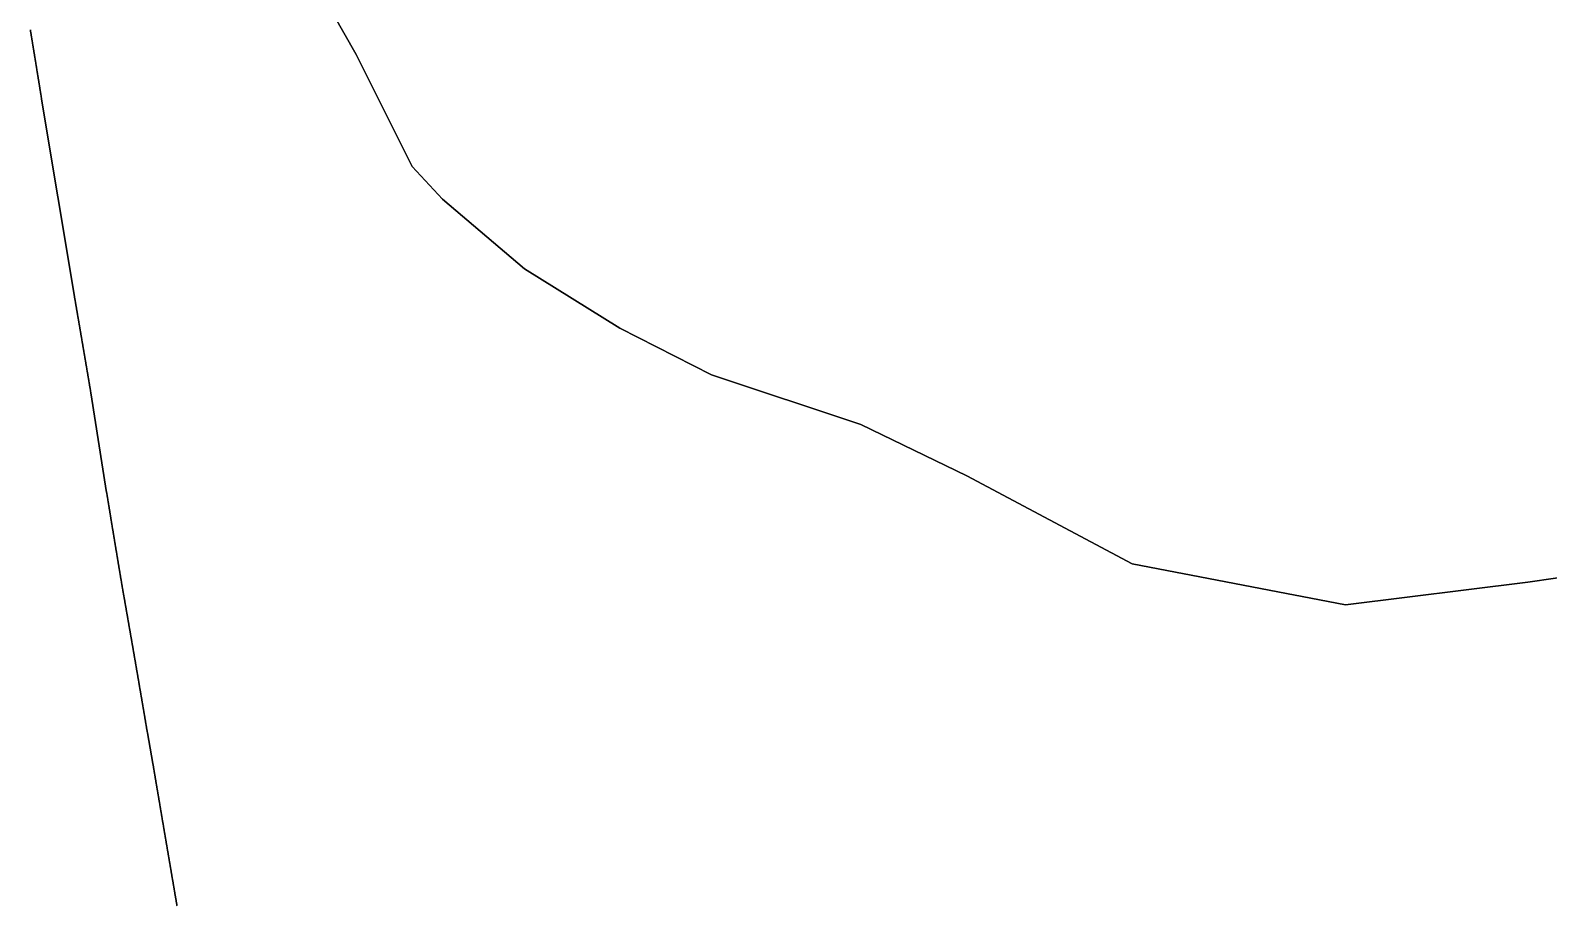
# Model space of a CAD drawing. Header units: inches. Extents: x 130170 to 284068, y 377793 to 804530.
# Drawn here: x 193510 to 194173, y 485724 to 486106 of the extents above; entities that cross this region are included whole.
import ezdxf

# ---------------------------------------------------------------- set-up
doc = ezdxf.new("R2010")
doc.units = ezdxf.units.IN
doc.header["$MEASUREMENT"] = 0
doc.layers.add('muni_il', color=7, linetype='Continuous')

msp = doc.modelspace()

# ---------------------------------------------------------------- linework, layer by layer
at = {"layer": 'muni_il'}
for points in [[(194188.18, 485868.37), (194164.05, 485864.97), (194084.32, 485854.95), (193991.21, 485872.88), (193918.94, 485911.37), (193872.63, 485933.76), (193807.44, 485955.54), (193767.39, 485975.88), (193725.77, 486001.73), (193689.92, 486032.27), (193676.79, 486046.48), (193652.29, 486095.44), (193631.88, 486131.37)], [(193631.88, 486131.37), (193652.29, 486095.44), (193676.79, 486046.48), (193689.92, 486032.27), (193725.77, 486001.73), (193767.39, 485975.88), (193807.44, 485955.54), (193872.63, 485933.76), (193918.94, 485911.37), (193991.21, 485872.88), (194084.32, 485854.95), (194164.05, 485864.97), (194188.18, 485868.37)], [(193509.97, 486106.15), (193510, 486105.96), (193510.04, 486105.76), (193510.07, 486105.56), (193510.1, 486105.36), (193510.13, 486105.17), (193510.17, 486104.97), (193510.2, 486104.77), (193510.23, 486104.57), (193510.26, 486104.38), (193510.29, 486104.18), (193510.33, 486103.98), (193510.36, 486103.78), (193510.39, 486103.59), (193510.42, 486103.39), (193510.46, 486103.19), (193510.49, 486102.99), (193510.52, 486102.8), (193510.55, 486102.6), (193510.58, 486102.4), (193510.62, 486102.21), (193510.65, 486102.01), (193510.68, 486101.81), (193510.71, 486101.61), (193510.75, 486101.42), (193510.78, 486101.22), (193510.81, 486101.02), (193510.84, 486100.82), (193510.87, 486100.63), (193510.91, 486100.43), (193510.94, 486100.23), (193510.97, 486100.03), (193511, 486099.84), (193511.04, 486099.64), (193511.07, 486099.44), (193511.1, 486099.24), (193511.13, 486099.05), (193511.16, 486098.85), (193511.2, 486098.65), (193511.23, 486098.45), (193511.26, 486098.26), (193511.29, 486098.06), (193511.33, 486097.86), (193511.36, 486097.67), (193511.39, 486097.47), (193511.42, 486097.27), (193511.45, 486097.07), (193511.49, 486096.88), (193511.52, 486096.68), (193511.55, 486096.48), (193511.58, 486096.28), (193511.61, 486096.09), (193511.65, 486095.89), (193511.68, 486095.69), (193511.71, 486095.49), (193511.74, 486095.3), (193511.77, 486095.1), (193511.81, 486094.9), (193511.84, 486094.7), (193511.87, 486094.51), (193511.9, 486094.31), (193511.94, 486094.11), (193511.97, 486093.91), (193512, 486093.72), (193512.03, 486093.52), (193512.06, 486093.32), (193512.1, 486093.12), (193512.13, 486092.93), (193512.16, 486092.73), (193512.19, 486092.53), (193512.22, 486092.34), (193512.26, 486092.14), (193512.29, 486091.94), (193512.32, 486091.74), (193512.35, 486091.55), (193512.38, 486091.35), (193512.42, 486091.15), (193512.45, 486090.95), (193512.48, 486090.76), (193512.51, 486090.56), (193512.54, 486090.36), (193512.58, 486090.16), (193512.61, 486089.97), (193512.64, 486089.77), (193512.67, 486089.57), (193512.7, 486089.37), (193512.74, 486089.18), (193512.77, 486088.98), (193512.8, 486088.78), (193512.83, 486088.58), (193512.86, 486088.39), (193512.9, 486088.19), (193512.93, 486087.99), (193512.96, 486087.79), (193512.99, 486087.6), (193513.02, 486087.4), (193513.06, 486087.2), (193513.09, 486087), (193513.12, 486086.81), (193513.15, 486086.61), (193513.18, 486086.41), (193513.22, 486086.21), (193513.25, 486086.02), (193513.28, 486085.82), (193513.31, 486085.62), (193513.34, 486085.43), (193513.38, 486085.23), (193513.41, 486085.03), (193513.44, 486084.83), (193513.47, 486084.64), (193513.5, 486084.44), (193513.54, 486084.24), (193513.57, 486084.04), (193513.6, 486083.85), (193513.63, 486083.65), (193513.66, 486083.45), (193513.7, 486083.25), (193513.73, 486083.06), (193513.76, 486082.86), (193513.79, 486082.66), (193513.82, 486082.46), (193513.85, 486082.27), (193513.89, 486082.07), (193513.92, 486081.87), (193513.95, 486081.67), (193513.98, 486081.48), (193514.01, 486081.28), (193514.05, 486081.08), (193514.08, 486080.88), (193514.11, 486080.69), (193514.14, 486080.49), (193514.17, 486080.29), (193514.21, 486080.09), (193514.24, 486079.9), (193514.27, 486079.7), (193514.3, 486079.5), (193514.33, 486079.3), (193514.36, 486079.11), (193514.4, 486078.91), (193514.43, 486078.71), (193514.46, 486078.51), (193514.49, 486078.32), (193514.52, 486078.12), (193514.56, 486077.92), (193514.59, 486077.73), (193514.62, 486077.53), (193514.65, 486077.33), (193514.68, 486077.13), (193514.71, 486076.94), (193514.75, 486076.74), (193514.78, 486076.54), (193514.81, 486076.34), (193514.84, 486076.15), (193514.87, 486075.95), (193529.08, 485990.5), (193529.14, 485990.16), (193529.18, 485989.96), (193529.21, 485989.77), (193529.24, 485989.57), (193529.28, 485989.37), (193529.31, 485989.18), (193529.35, 485988.98), (193529.38, 485988.78), (193529.41, 485988.58), (193529.45, 485988.39), (193529.48, 485988.19), (193529.52, 485987.99), (193529.55, 485987.8), (193529.58, 485987.6), (193529.62, 485987.4), (193529.65, 485987.21), (193529.68, 485987.01), (193529.72, 485986.81), (193529.75, 485986.61), (193529.79, 485986.42), (193529.82, 485986.22), (193529.85, 485986.02), (193529.89, 485985.83), (193529.92, 485985.63), (193529.96, 485985.43), (193529.99, 485985.23), (193530.02, 485985.04), (193530.06, 485984.84), (193530.09, 485984.64), (193530.12, 485984.45), (193530.16, 485984.25), (193530.19, 485984.05), (193530.23, 485983.85), (193530.26, 485983.66), (193530.29, 485983.46), (193530.33, 485983.26), (193530.36, 485983.07), (193530.4, 485982.87), (193530.43, 485982.67), (193530.46, 485982.47), (193530.5, 485982.28), (193530.53, 485982.08), (193530.56, 485981.88), (193530.6, 485981.69), (193530.63, 485981.49), (193530.67, 485981.29), (193530.7, 485981.09), (193530.73, 485980.9), (193530.77, 485980.7), (193530.8, 485980.5), (193530.83, 485980.31), (193530.87, 485980.11), (193530.9, 485979.91), (193530.94, 485979.71), (193530.97, 485979.52), (193531, 485979.32), (193531.04, 485979.12), (193531.07, 485978.93), (193531.11, 485978.73), (193531.14, 485978.53), (193531.17, 485978.33), (193531.21, 485978.14), (193531.24, 485977.94), (193531.27, 485977.74), (193531.31, 485977.55), (193531.34, 485977.35), (193531.37, 485977.15), (193531.41, 485976.95), (193531.44, 485976.76), (193531.48, 485976.56), (193531.51, 485976.36), (193531.54, 485976.17), (193531.58, 485975.97), (193531.61, 485975.77), (193531.64, 485975.57), (193531.68, 485975.38), (193531.71, 485975.18), (193531.75, 485974.98), (193531.78, 485974.79), (193531.81, 485974.59), (193531.85, 485974.39), (193531.88, 485974.19), (193531.91, 485974), (193531.95, 485973.8), (193531.98, 485973.6), (193532.02, 485973.41), (193532.05, 485973.21), (193532.08, 485973.01), (193532.12, 485972.81), (193532.15, 485972.62), (193532.18, 485972.42), (193532.22, 485972.22), (193532.25, 485972.03), (193532.28, 485971.83), (193532.32, 485971.63), (193532.35, 485971.43), (193532.39, 485971.24), (193532.42, 485971.04), (193532.45, 485970.84), (193532.49, 485970.65), (193532.52, 485970.45), (193532.55, 485970.25), (193532.59, 485970.05), (193532.62, 485969.86), (193532.65, 485969.66), (193532.69, 485969.46), (193532.72, 485969.27), (193532.76, 485969.07), (193532.79, 485968.87), (193532.82, 485968.67), (193532.86, 485968.48), (193532.89, 485968.28), (193532.92, 485968.08), (193532.96, 485967.89), (193532.99, 485967.69), (193533.02, 485967.49), (193533.06, 485967.29), (193533.09, 485967.1), (193533.12, 485966.9), (193533.16, 485966.7), (193533.19, 485966.51), (193533.23, 485966.31), (193533.26, 485966.11), (193533.29, 485965.91), (193533.33, 485965.72), (193533.36, 485965.52), (193533.39, 485965.32), (193533.43, 485965.13), (193533.46, 485964.93), (193533.49, 485964.73), (193533.53, 485964.53), (193533.56, 485964.34), (193533.59, 485964.14), (193533.63, 485963.94), (193533.66, 485963.75), (193533.7, 485963.55), (193533.73, 485963.35), (193533.76, 485963.15), (193533.8, 485962.96), (193533.83, 485962.76), (193533.86, 485962.56), (193533.9, 485962.37), (193533.93, 485962.17), (193533.96, 485961.97), (193534, 485961.77), (193534.03, 485961.58), (193534.06, 485961.38), (193534.1, 485961.18), (193534.13, 485960.99), (193534.16, 485960.79), (193534.2, 485960.59), (193534.23, 485960.39), (193534.26, 485960.2), (193534.3, 485960), (193534.33, 485959.8), (193534.37, 485959.6), (193534.4, 485959.41), (193534.43, 485959.21), (193534.47, 485959.01), (193534.5, 485958.82), (193534.53, 485958.62), (193534.57, 485958.42), (193534.6, 485958.22), (193534.63, 485958.03), (193534.67, 485957.83), (193534.7, 485957.63), (193534.73, 485957.44), (193534.77, 485957.24), (193534.8, 485957.04), (193534.83, 485956.84), (193534.87, 485956.65), (193534.9, 485956.45), (193534.93, 485956.25), (193534.97, 485956.06), (193535, 485955.86), (193535.03, 485955.66), (193535.07, 485955.46), (193535.1, 485955.27), (193535.13, 485955.07), (193535.17, 485954.87), (193535.2, 485954.68), (193535.23, 485954.48), (193535.27, 485954.28), (193535.3, 485954.08), (193535.33, 485953.89), (193535.37, 485953.69), (193535.4, 485953.49), (193535.44, 485953.29), (193535.47, 485953.1), (193535.5, 485952.9), (193535.54, 485952.7), (193535.57, 485952.51), (193535.6, 485952.31), (193535.64, 485952.11), (193535.67, 485951.91), (193535.7, 485951.72), (193535.74, 485951.52), (193535.77, 485951.32), (193535.8, 485951.13), (193535.84, 485950.93), (193535.87, 485950.73), (193535.9, 485950.53), (193535.94, 485950.34), (193535.97, 485950.14), (193536, 485949.94), (193536.04, 485949.75), (193536.07, 485949.55), (193536.1, 485949.35), (193536.14, 485949.15), (193536.17, 485948.96), (193536.2, 485948.76), (193536.24, 485948.56), (193536.27, 485948.36), (193536.3, 485948.17), (193536.34, 485947.97), (193536.37, 485947.77), (193536.4, 485947.58), (193543.29, 485904.1), (193543.32, 485903.91), (193543.35, 485903.71), (193543.38, 485903.51), (193543.42, 485903.31), (193543.45, 485903.12), (193543.48, 485902.92), (193543.51, 485902.72), (193543.54, 485902.52), (193543.58, 485902.33), (193543.61, 485902.13), (193543.64, 485901.93), (193543.67, 485901.73), (193543.7, 485901.54), (193543.74, 485901.34), (193543.77, 485901.14), (193543.8, 485900.94), (193543.83, 485900.75), (193543.87, 485900.55), (193543.9, 485900.35), (193543.93, 485900.15), (193543.96, 485899.96), (193543.99, 485899.76), (193544.03, 485899.56), (193544.06, 485899.37), (193544.09, 485899.17), (193544.12, 485898.97), (193544.16, 485898.77), (193544.19, 485898.58), (193544.22, 485898.38), (193544.25, 485898.18), (193544.28, 485897.98), (193544.32, 485897.79), (193544.35, 485897.59), (193544.38, 485897.39), (193544.41, 485897.19), (193544.45, 485897), (193544.48, 485896.8), (193544.51, 485896.6), (193544.54, 485896.4), (193544.58, 485896.21), (193544.61, 485896.01), (193544.64, 485895.81), (193544.67, 485895.62), (193544.7, 485895.42), (193544.74, 485895.22), (193544.77, 485895.02), (193544.8, 485894.83), (193544.83, 485894.63), (193544.87, 485894.43), (193544.9, 485894.23), (193544.93, 485894.04), (193544.96, 485893.84), (193545, 485893.64), (193545.03, 485893.44), (193545.06, 485893.25), (193545.09, 485893.05), (193545.12, 485892.85), (193545.16, 485892.65), (193545.19, 485892.46), (193545.22, 485892.26), (193545.25, 485892.06), (193545.29, 485891.87), (193545.32, 485891.67), (193545.35, 485891.47), (193545.38, 485891.27), (193545.42, 485891.08), (193545.45, 485890.88), (193545.48, 485890.68), (193545.51, 485890.48), (193545.55, 485890.29), (193545.58, 485890.09), (193545.61, 485889.89), (193545.64, 485889.69), (193545.68, 485889.5), (193545.71, 485889.3), (193545.74, 485889.1), (193545.77, 485888.91), (193545.81, 485888.71), (193545.84, 485888.51), (193545.87, 485888.31), (193545.9, 485888.12), (193545.94, 485887.92), (193545.97, 485887.72), (193546, 485887.52), (193546.03, 485887.33), (193546.07, 485887.13), (193546.1, 485886.93), (193546.13, 485886.73), (193546.16, 485886.54), (193546.2, 485886.34), (193546.23, 485886.14), (193546.26, 485885.95), (193546.29, 485885.75), (193546.33, 485885.55), (193546.36, 485885.35), (193546.39, 485885.16), (193546.42, 485884.96), (193546.46, 485884.76), (193546.49, 485884.56), (193546.52, 485884.37), (193546.55, 485884.17), (193546.59, 485883.97), (193546.62, 485883.77), (193546.65, 485883.58), (193546.69, 485883.38), (193546.72, 485883.18), (193546.75, 485882.99), (193546.78, 485882.79), (193546.82, 485882.59), (193546.85, 485882.39), (193546.88, 485882.2), (193546.91, 485882), (193546.95, 485881.8), (193546.98, 485881.6), (193547.01, 485881.41), (193547.04, 485881.21), (193547.08, 485881.01), (193547.11, 485880.81), (193547.14, 485880.62), (193547.17, 485880.42), (193547.21, 485880.22), (193547.24, 485880.03), (193547.27, 485879.83), (193547.31, 485879.63), (193547.34, 485879.43), (193547.37, 485879.24), (193547.4, 485879.04), (193547.44, 485878.84), (193547.47, 485878.64), (193547.5, 485878.45), (193547.53, 485878.25), (193547.57, 485878.05), (193547.6, 485877.86), (193547.63, 485877.66), (193547.67, 485877.46), (193547.7, 485877.26), (193547.73, 485877.07), (193547.76, 485876.87), (193547.8, 485876.67), (193547.83, 485876.47), (193547.86, 485876.28), (193547.9, 485876.08), (193547.93, 485875.88), (193547.96, 485875.68), (193547.99, 485875.49), (193548.03, 485875.29), (193548.06, 485875.09), (193548.09, 485874.9), (193548.13, 485874.7), (193548.16, 485874.5), (193548.19, 485874.3), (193548.22, 485874.11), (193548.26, 485873.91), (193548.29, 485873.71), (193548.32, 485873.51), (193548.36, 485873.32), (193548.39, 485873.12), (193548.42, 485872.92), (193548.45, 485872.73), (193548.49, 485872.53), (193548.52, 485872.33), (193548.55, 485872.13), (193548.59, 485871.94), (193548.62, 485871.74), (193548.65, 485871.54), (193548.68, 485871.34), (193548.72, 485871.15), (193548.75, 485870.95), (193548.78, 485870.75), (193548.82, 485870.56), (193548.85, 485870.36), (193548.88, 485870.16), (193548.91, 485869.96), (193548.95, 485869.77), (193548.98, 485869.57), (193549.01, 485869.37), (193549.05, 485869.17), (193549.08, 485868.98), (193549.11, 485868.78), (193549.15, 485868.58), (193549.18, 485868.39), (193549.21, 485868.19), (193549.24, 485867.99), (193549.28, 485867.79), (193549.31, 485867.6), (193549.34, 485867.4), (193549.38, 485867.2), (193549.41, 485867), (193549.44, 485866.81), (193549.48, 485866.61), (193549.51, 485866.41), (193549.54, 485866.22), (193549.57, 485866.02), (193549.61, 485865.82), (193549.64, 485865.62), (193549.67, 485865.43), (193549.71, 485865.23), (193549.74, 485865.03), (193549.77, 485864.84), (193549.81, 485864.64), (193549.84, 485864.44), (193549.87, 485864.24), (193549.91, 485864.05), (193549.94, 485863.85), (193549.97, 485863.65), (193550, 485863.45), (193550.04, 485863.26), (193550.07, 485863.06), (193550.1, 485862.86), (193550.14, 485862.67), (193550.17, 485862.47), (193550.2, 485862.27), (193550.25, 485862.01), (193550.29, 485861.76), (193550.33, 485861.56), (193550.36, 485861.36), (193550.4, 485861.17), (193550.43, 485860.97), (193550.47, 485860.77), (193550.5, 485860.58), (193550.53, 485860.38), (193550.57, 485860.18), (193550.6, 485859.98), (193550.64, 485859.79), (193550.67, 485859.59), (193550.71, 485859.39), (193550.74, 485859.2), (193550.78, 485859), (193550.81, 485858.8), (193550.85, 485858.61), (193550.88, 485858.41), (193550.92, 485858.21), (193550.95, 485858.02), (193550.99, 485857.82), (193551.02, 485857.62), (193551.05, 485857.42), (193551.09, 485857.23), (193551.12, 485857.03), (193551.16, 485856.83), (193551.19, 485856.64), (193551.23, 485856.44), (193551.26, 485856.24), (193551.3, 485856.05), (193551.33, 485855.85), (193551.37, 485855.65), (193551.4, 485855.45), (193551.43, 485855.26), (193551.47, 485855.06), (193551.5, 485854.86), (193551.54, 485854.67), (193551.57, 485854.47), (193551.61, 485854.27), (193551.64, 485854.08), (193551.68, 485853.88), (193551.71, 485853.68), (193551.75, 485853.48), (193551.78, 485853.29), (193551.81, 485853.09), (193551.85, 485852.89), (193551.88, 485852.7), (193551.92, 485852.5), (193551.95, 485852.3), (193551.99, 485852.11), (193552.02, 485851.91), (193552.06, 485851.71), (193552.09, 485851.51), (193552.12, 485851.32), (193552.16, 485851.12), (193552.19, 485850.92), (193552.23, 485850.73), (193552.26, 485850.53), (193552.3, 485850.33), (193552.33, 485850.13), (193552.37, 485849.94), (193552.4, 485849.74), (193552.43, 485849.54), (193552.47, 485849.35), (193552.5, 485849.15), (193552.54, 485848.95), (193552.57, 485848.76), (193552.61, 485848.56), (193552.64, 485848.36), (193552.68, 485848.16), (193552.71, 485847.97), (193552.74, 485847.77), (193552.78, 485847.57), (193552.81, 485847.38), (193552.85, 485847.18), (193552.88, 485846.98), (193552.92, 485846.79), (193552.95, 485846.59), (193552.98, 485846.39), (193553.02, 485846.19), (193553.05, 485846), (193553.09, 485845.8), (193553.12, 485845.6), (193553.16, 485845.41), (193553.19, 485845.21), (193553.22, 485845.01), (193553.26, 485844.82), (193553.29, 485844.62), (193553.33, 485844.42), (193553.36, 485844.22), (193553.4, 485844.03), (193553.43, 485843.83), (193553.46, 485843.63), (193553.5, 485843.44), (193553.53, 485843.24), (193553.57, 485843.04), (193553.6, 485842.84), (193553.64, 485842.65), (193553.67, 485842.45), (193553.7, 485842.25), (193553.74, 485842.06), (193553.77, 485841.86), (193553.81, 485841.66), (193553.84, 485841.47), (193553.88, 485841.27), (193553.91, 485841.07), (193553.94, 485840.87), (193553.98, 485840.68), (193554.01, 485840.48), (193554.05, 485840.28), (193554.08, 485840.09), (193554.12, 485839.89), (193554.15, 485839.69), (193554.18, 485839.49), (193554.22, 485839.3), (193554.25, 485839.1), (193554.29, 485838.9), (193554.32, 485838.71), (193554.35, 485838.51), (193554.39, 485838.31), (193554.42, 485838.12), (193554.46, 485837.92), (193554.49, 485837.72), (193554.53, 485837.52), (193554.56, 485837.33), (193554.59, 485837.13), (193554.63, 485836.93), (193554.66, 485836.74), (193554.7, 485836.54), (193554.73, 485836.34), (193554.76, 485836.14), (193554.8, 485835.95), (193554.83, 485835.75), (193554.87, 485835.55), (193554.9, 485835.36), (193554.93, 485835.16), (193554.97, 485834.96), (193555, 485834.77), (193555.04, 485834.57), (193555.07, 485834.37), (193555.1, 485834.17), (193555.14, 485833.98), (193555.17, 485833.78), (193555.21, 485833.58), (193555.24, 485833.39), (193555.28, 485833.19), (193555.31, 485832.99), (193555.34, 485832.79), (193555.38, 485832.6), (193555.41, 485832.4), (193555.45, 485832.2), (193555.48, 485832.01), (193555.51, 485831.81), (193555.55, 485831.61), (193555.58, 485831.41), (193555.62, 485831.22), (193555.65, 485831.02), (193555.68, 485830.82), (193555.72, 485830.63), (193555.75, 485830.43), (193555.79, 485830.23), (193555.82, 485830.04), (193555.85, 485829.84), (193555.89, 485829.64), (193555.92, 485829.44), (193555.95, 485829.25), (193555.99, 485829.05), (193556.02, 485828.85), (193556.06, 485828.66), (193556.09, 485828.46), (193556.12, 485828.26), (193556.16, 485828.06), (193556.19, 485827.87), (193556.23, 485827.67), (193556.26, 485827.47), (193556.29, 485827.28), (193556.33, 485827.08), (193556.36, 485826.88), (193556.4, 485826.68), (193556.43, 485826.49), (193556.46, 485826.29), (193556.5, 485826.09), (193556.53, 485825.9), (193556.57, 485825.7), (193556.6, 485825.5), (193556.63, 485825.3), (193556.67, 485825.11), (193556.7, 485824.91), (193556.73, 485824.71), (193556.77, 485824.52), (193556.8, 485824.32), (193556.84, 485824.12), (193556.87, 485823.93), (193556.9, 485823.73), (193556.94, 485823.53), (193556.97, 485823.33), (193557, 485823.14), (193557.04, 485822.94), (193557.07, 485822.74), (193557.11, 485822.55), (193557.14, 485822.35), (193557.17, 485822.15), (193557.21, 485821.95), (193557.24, 485821.76), (193557.28, 485821.56), (193557.31, 485821.36), (193557.34, 485821.17), (193557.38, 485820.97), (193557.41, 485820.77), (193557.44, 485820.57), (193557.48, 485820.38), (193557.51, 485820.18), (193557.55, 485819.98), (193557.58, 485819.79), (193557.61, 485819.59), (193557.65, 485819.39), (193557.68, 485819.19), (193557.71, 485819), (193557.75, 485818.8), (193557.78, 485818.6), (193557.82, 485818.41), (193557.85, 485818.21), (193557.88, 485818.01), (193557.92, 485817.81), (193557.95, 485817.62), (193557.98, 485817.42), (193558.02, 485817.22), (193558.05, 485817.03), (193558.08, 485816.83), (193558.12, 485816.63), (193558.15, 485816.43), (193558.19, 485816.24), (193558.22, 485816.04), (193558.25, 485815.84), (193558.29, 485815.65), (193558.32, 485815.45), (193558.35, 485815.25), (193558.39, 485815.05), (193558.42, 485814.86), (193558.45, 485814.66), (193558.49, 485814.46), (193558.52, 485814.27), (193558.56, 485814.07), (193558.59, 485813.87), (193558.62, 485813.67), (193558.66, 485813.48), (193558.69, 485813.28), (193558.72, 485813.08), (193558.76, 485812.89), (193558.79, 485812.69), (193558.82, 485812.49), (193558.86, 485812.29), (193558.89, 485812.1), (193558.92, 485811.9), (193558.96, 485811.7), (193558.99, 485811.51), (193559.03, 485811.31), (193559.06, 485811.11), (193559.09, 485810.91), (193559.13, 485810.72), (193559.16, 485810.52), (193559.19, 485810.32), (193559.23, 485810.12), (193559.26, 485809.93), (193559.29, 485809.73), (193559.33, 485809.53), (193559.36, 485809.34), (193559.39, 485809.14), (193559.43, 485808.94), (193559.46, 485808.74), (193559.49, 485808.55), (193559.53, 485808.35), (193559.56, 485808.15), (193559.59, 485807.96), (193559.63, 485807.76), (193559.66, 485807.56), (193559.7, 485807.36), (193559.73, 485807.17), (193559.76, 485806.97), (193559.8, 485806.77), (193559.83, 485806.58), (193559.86, 485806.38), (193559.9, 485806.18), (193559.93, 485805.98), (193559.96, 485805.79), (193560, 485805.59), (193560.03, 485805.39), (193560.06, 485805.2), (193560.1, 485805), (193560.13, 485804.8), (193560.16, 485804.6), (193560.2, 485804.41), (193560.23, 485804.21), (193560.26, 485804.01), (193560.3, 485803.81), (193560.33, 485803.62), (193560.36, 485803.42), (193560.4, 485803.22), (193560.43, 485803.03), (193560.46, 485802.83), (193560.5, 485802.63), (193560.53, 485802.43), (193560.56, 485802.24), (193560.6, 485802.04), (193560.63, 485801.84), (193560.66, 485801.65), (193560.7, 485801.45), (193560.73, 485801.25), (193560.76, 485801.05), (193560.8, 485800.86), (193560.83, 485800.66), (193560.86, 485800.46), (193560.9, 485800.27), (193560.93, 485800.07), (193560.96, 485799.87), (193561, 485799.67), (193561.03, 485799.48), (193561.06, 485799.28), (193561.1, 485799.08), (193563.48, 485785.65), (193563.51, 485785.45), (193563.54, 485785.25), (193563.58, 485785.05), (193563.61, 485784.86), (193563.64, 485784.66), (193563.68, 485784.46), (193563.71, 485784.27), (193563.74, 485784.07), (193563.78, 485783.87), (193563.81, 485783.67), (193563.84, 485783.48), (193563.88, 485783.28), (193563.91, 485783.08), (193563.94, 485782.89), (193563.98, 485782.69), (193564.01, 485782.49), (193564.04, 485782.29), (193564.08, 485782.1), (193564.11, 485781.9), (193564.14, 485781.7), (193564.18, 485781.5), (193564.21, 485781.31), (193564.24, 485781.11), (193564.28, 485780.91), (193564.31, 485780.72), (193564.34, 485780.52), (193564.38, 485780.32), (193564.41, 485780.12), (193564.44, 485779.93), (193564.48, 485779.73), (193564.51, 485779.53), (193564.54, 485779.34), (193564.58, 485779.14), (193564.61, 485778.94), (193564.64, 485778.74), (193564.68, 485778.55), (193564.71, 485778.35), (193564.74, 485778.15), (193564.78, 485777.96), (193564.81, 485777.76), (193564.84, 485777.56), (193564.88, 485777.36), (193564.91, 485777.17), (193564.94, 485776.97), (193564.98, 485776.77), (193565.01, 485776.57), (193565.04, 485776.38), (193565.08, 485776.18), (193565.11, 485775.98), (193565.14, 485775.79), (193565.18, 485775.59), (193565.21, 485775.39), (193565.24, 485775.19), (193565.28, 485775), (193565.31, 485774.8), (193565.34, 485774.6), (193565.38, 485774.41), (193565.41, 485774.21), (193565.44, 485774.01), (193565.48, 485773.81), (193565.51, 485773.62), (193565.54, 485773.42), (193565.58, 485773.22), (193565.61, 485773.03), (193565.64, 485772.83), (193565.68, 485772.63), (193565.71, 485772.43), (193565.74, 485772.24), (193565.78, 485772.04), (193565.81, 485771.84), (193565.84, 485771.64), (193565.88, 485771.45), (193565.91, 485771.25), (193565.95, 485771.05), (193565.98, 485770.86), (193566.01, 485770.66), (193566.05, 485770.46), (193566.08, 485770.26), (193566.11, 485770.07), (193566.15, 485769.87), (193566.18, 485769.67), (193566.21, 485769.48), (193566.25, 485769.28), (193566.28, 485769.08), (193566.31, 485768.88), (193566.35, 485768.69), (193566.38, 485768.49), (193566.41, 485768.29), (193566.45, 485768.1), (193566.48, 485767.9), (193566.51, 485767.7), (193566.55, 485767.5), (193566.58, 485767.31), (193566.61, 485767.11), (193566.65, 485766.91), (193566.68, 485766.71), (193566.71, 485766.52), (193566.75, 485766.32), (193566.78, 485766.12), (193566.81, 485765.93), (193566.85, 485765.73), (193566.88, 485765.53), (193566.91, 485765.33), (193566.95, 485765.14), (193566.98, 485764.94), (193567.01, 485764.74), (193567.05, 485764.55), (193567.08, 485764.35), (193567.11, 485764.15), (193567.15, 485763.95), (193567.18, 485763.76), (193567.21, 485763.56), (193567.25, 485763.36), (193567.28, 485763.17), (193567.31, 485762.97), (193567.35, 485762.77), (193567.38, 485762.57), (193567.41, 485762.38), (193567.45, 485762.18), (193567.48, 485761.98), (193567.51, 485761.79), (193567.55, 485761.59), (193567.58, 485761.39), (193567.61, 485761.19), (193567.65, 485761), (193567.68, 485760.8), (193567.72, 485760.6), (193567.75, 485760.4), (193567.78, 485760.21), (193567.82, 485760.01), (193567.85, 485759.81), (193567.88, 485759.62), (193567.92, 485759.42), (193567.95, 485759.22), (193567.98, 485759.02), (193568.02, 485758.83), (193568.05, 485758.63), (193568.08, 485758.43), (193568.12, 485758.24), (193568.15, 485758.04), (193568.18, 485757.84), (193568.22, 485757.64), (193568.25, 485757.45), (193568.28, 485757.25), (193568.32, 485757.05), (193568.35, 485756.86), (193568.38, 485756.66), (193568.42, 485756.46), (193568.45, 485756.26), (193568.48, 485756.07), (193568.52, 485755.87), (193568.55, 485755.67), (193568.58, 485755.48), (193568.62, 485755.28), (193568.65, 485755.08), (193568.68, 485754.88), (193568.72, 485754.69), (193568.75, 485754.49), (193568.79, 485754.29), (193568.82, 485754.09), (193568.85, 485753.9), (193568.89, 485753.7), (193568.92, 485753.5), (193568.95, 485753.31), (193568.99, 485753.11), (193569.02, 485752.91), (193569.05, 485752.71), (193569.09, 485752.52), (193569.12, 485752.32), (193569.15, 485752.12), (193569.19, 485751.93), (193569.22, 485751.73), (193569.25, 485751.53), (193569.29, 485751.33), (193569.32, 485751.14), (193569.35, 485750.94), (193569.39, 485750.74), (193569.42, 485750.55), (193569.45, 485750.35), (193569.49, 485750.15), (193569.52, 485749.95), (193569.55, 485749.76), (193569.59, 485749.56), (193569.62, 485749.36), (193569.66, 485749.17), (193569.69, 485748.97), (193569.72, 485748.77), (193569.76, 485748.57), (193569.79, 485748.38), (193569.82, 485748.18), (193569.86, 485747.98), (193569.89, 485747.79), (193569.92, 485747.59), (193569.96, 485747.39), (193569.99, 485747.19), (193570.02, 485747), (193570.06, 485746.8), (193570.09, 485746.6), (193570.12, 485746.4), (193570.16, 485746.21), (193570.19, 485746.01), (193570.22, 485745.81), (193570.26, 485745.62), (193570.29, 485745.42), (193570.32, 485745.22), (193570.36, 485745.02), (193570.39, 485744.83), (193570.43, 485744.63), (193570.46, 485744.43), (193570.49, 485744.24), (193570.53, 485744.04), (193570.56, 485743.84), (193570.59, 485743.64), (193570.63, 485743.45), (193570.66, 485743.25), (193570.69, 485743.05), (193570.73, 485742.86), (193570.76, 485742.66), (193570.79, 485742.46), (193570.83, 485742.26), (193570.86, 485742.07), (193570.89, 485741.87), (193570.93, 485741.67), (193570.96, 485741.48), (193571, 485741.28), (193571.03, 485741.08), (193571.06, 485740.88), (193571.1, 485740.69), (193571.13, 485740.49), (193571.16, 485740.29), (193571.2, 485740.1), (193571.23, 485739.9), (193571.26, 485739.7), (193571.3, 485739.5), (193571.33, 485739.31), (193571.36, 485739.11), (193571.4, 485738.91), (193571.43, 485738.72), (193571.46, 485738.52), (193571.5, 485738.32), (193571.53, 485738.12), (193571.56, 485737.93), (193571.6, 485737.73), (193571.63, 485737.53), (193571.67, 485737.33), (193571.7, 485737.14), (193571.73, 485736.94), (193571.77, 485736.74), (193571.8, 485736.55), (193571.83, 485736.35), (193571.87, 485736.15), (193571.9, 485735.95), (193571.93, 485735.76), (193571.97, 485735.56), (193572, 485735.36), (193572.03, 485735.17), (193572.07, 485734.97), (193572.1, 485734.77), (193572.13, 485734.57), (193572.17, 485734.38), (193572.2, 485734.18), (193572.24, 485733.98), (193572.27, 485733.79), (193572.3, 485733.59), (193572.34, 485733.39), (193572.37, 485733.19), (193572.4, 485733), (193572.44, 485732.8), (193572.47, 485732.6), (193572.5, 485732.41), (193572.54, 485732.21), (193572.57, 485732.01), (193572.6, 485731.81), (193572.64, 485731.62), (193572.67, 485731.42), (193572.71, 485731.22), (193572.74, 485731.03), (193572.77, 485730.83), (193572.81, 485730.63), (193572.84, 485730.43), (193572.87, 485730.24), (193572.91, 485730.04), (193572.94, 485729.84), (193572.97, 485729.65), (193573.01, 485729.45), (193573.04, 485729.25), (193573.07, 485729.05), (193573.11, 485728.86), (193573.14, 485728.66), (193573.18, 485728.46), (193573.21, 485728.27), (193573.24, 485728.07), (193573.28, 485727.87), (193573.31, 485727.67), (193573.34, 485727.48), (193573.38, 485727.28), (193573.41, 485727.08), (193573.44, 485726.89), (193573.48, 485726.69), (193573.51, 485726.49), (193573.54, 485726.29), (193573.58, 485726.1), (193573.61, 485725.9), (193573.65, 485725.7), (193573.68, 485725.51), (193573.71, 485725.31), (193573.75, 485725.11), (193573.78, 485724.91), (193573.81, 485724.72), (193573.85, 485724.52), (193573.88, 485724.32), (193573.91, 485724.12), (193573.95, 485723.93), (193573.98, 485723.73), (193574.02, 485723.53)], [(193574.02, 485723.53), (193573.98, 485723.73), (193573.95, 485723.93), (193573.91, 485724.12), (193573.88, 485724.32), (193573.85, 485724.52), (193573.81, 485724.72), (193573.78, 485724.91), (193573.75, 485725.11), (193573.71, 485725.31), (193573.68, 485725.51), (193573.65, 485725.7), (193573.61, 485725.9), (193573.58, 485726.1), (193573.54, 485726.29), (193573.51, 485726.49), (193573.48, 485726.69), (193573.44, 485726.89), (193573.41, 485727.08), (193573.38, 485727.28), (193573.34, 485727.48), (193573.31, 485727.67), (193573.28, 485727.87), (193573.24, 485728.07), (193573.21, 485728.27), (193573.18, 485728.46), (193573.14, 485728.66), (193573.11, 485728.86), (193573.07, 485729.05), (193573.04, 485729.25), (193573.01, 485729.45), (193572.97, 485729.65), (193572.94, 485729.84), (193572.91, 485730.04), (193572.87, 485730.24), (193572.84, 485730.43), (193572.81, 485730.63), (193572.77, 485730.83), (193572.74, 485731.03), (193572.71, 485731.22), (193572.67, 485731.42), (193572.64, 485731.62), (193572.6, 485731.81), (193572.57, 485732.01), (193572.54, 485732.21), (193572.5, 485732.41), (193572.47, 485732.6), (193572.44, 485732.8), (193572.4, 485733), (193572.37, 485733.19), (193572.34, 485733.39), (193572.3, 485733.59), (193572.27, 485733.79), (193572.24, 485733.98), (193572.2, 485734.18), (193572.17, 485734.38), (193572.13, 485734.57), (193572.1, 485734.77), (193572.07, 485734.97), (193572.03, 485735.17), (193572, 485735.36), (193571.97, 485735.56), (193571.93, 485735.76), (193571.9, 485735.95), (193571.87, 485736.15), (193571.83, 485736.35), (193571.8, 485736.55), (193571.77, 485736.74), (193571.73, 485736.94), (193571.7, 485737.14), (193571.67, 485737.33), (193571.63, 485737.53), (193571.6, 485737.73), (193571.56, 485737.93), (193571.53, 485738.12), (193571.5, 485738.32), (193571.46, 485738.52), (193571.43, 485738.72), (193571.4, 485738.91), (193571.36, 485739.11), (193571.33, 485739.31), (193571.3, 485739.5), (193571.26, 485739.7), (193571.23, 485739.9), (193571.2, 485740.1), (193571.16, 485740.29), (193571.13, 485740.49), (193571.1, 485740.69), (193571.06, 485740.88), (193571.03, 485741.08), (193571, 485741.28), (193570.96, 485741.48), (193570.93, 485741.67), (193570.89, 485741.87), (193570.86, 485742.07), (193570.83, 485742.26), (193570.79, 485742.46), (193570.76, 485742.66), (193570.73, 485742.86), (193570.69, 485743.05), (193570.66, 485743.25), (193570.63, 485743.45), (193570.59, 485743.64), (193570.56, 485743.84), (193570.53, 485744.04), (193570.49, 485744.24), (193570.46, 485744.43), (193570.43, 485744.63), (193570.39, 485744.83), (193570.36, 485745.02), (193570.32, 485745.22), (193570.29, 485745.42), (193570.26, 485745.62), (193570.22, 485745.81), (193570.19, 485746.01), (193570.16, 485746.21), (193570.12, 485746.4), (193570.09, 485746.6), (193570.06, 485746.8), (193570.02, 485747), (193569.99, 485747.19), (193569.96, 485747.39), (193569.92, 485747.59), (193569.89, 485747.79), (193569.86, 485747.98), (193569.82, 485748.18), (193569.79, 485748.38), (193569.76, 485748.57), (193569.72, 485748.77), (193569.69, 485748.97), (193569.66, 485749.17), (193569.62, 485749.36), (193569.59, 485749.56), (193569.55, 485749.76), (193569.52, 485749.95), (193569.49, 485750.15), (193569.45, 485750.35), (193569.42, 485750.55), (193569.39, 485750.74), (193569.35, 485750.94), (193569.32, 485751.14), (193569.29, 485751.33), (193569.25, 485751.53), (193569.22, 485751.73), (193569.19, 485751.93), (193569.15, 485752.12), (193569.12, 485752.32), (193569.09, 485752.52), (193569.05, 485752.71), (193569.02, 485752.91), (193568.99, 485753.11), (193568.95, 485753.31), (193568.92, 485753.5), (193568.89, 485753.7), (193568.85, 485753.9), (193568.82, 485754.09), (193568.79, 485754.29), (193568.75, 485754.49), (193568.72, 485754.69), (193568.68, 485754.88), (193568.65, 485755.08), (193568.62, 485755.28), (193568.58, 485755.48), (193568.55, 485755.67), (193568.52, 485755.87), (193568.48, 485756.07), (193568.45, 485756.26), (193568.42, 485756.46), (193568.38, 485756.66), (193568.35, 485756.86), (193568.32, 485757.05), (193568.28, 485757.25), (193568.25, 485757.45), (193568.22, 485757.64), (193568.18, 485757.84), (193568.15, 485758.04), (193568.12, 485758.24), (193568.08, 485758.43), (193568.05, 485758.63), (193568.02, 485758.83), (193567.98, 485759.02), (193567.95, 485759.22), (193567.92, 485759.42), (193567.88, 485759.62), (193567.85, 485759.81), (193567.82, 485760.01), (193567.78, 485760.21), (193567.75, 485760.4), (193567.72, 485760.6), (193567.68, 485760.8), (193567.65, 485761), (193567.61, 485761.19), (193567.58, 485761.39), (193567.55, 485761.59), (193567.51, 485761.79), (193567.48, 485761.98), (193567.45, 485762.18), (193567.41, 485762.38), (193567.38, 485762.57), (193567.35, 485762.77), (193567.31, 485762.97), (193567.28, 485763.17), (193567.25, 485763.36), (193567.21, 485763.56), (193567.18, 485763.76), (193567.15, 485763.95), (193567.11, 485764.15), (193567.08, 485764.35), (193567.05, 485764.55), (193567.01, 485764.74), (193566.98, 485764.94), (193566.95, 485765.14), (193566.91, 485765.33), (193566.88, 485765.53), (193566.85, 485765.73), (193566.81, 485765.93), (193566.78, 485766.12), (193566.75, 485766.32), (193566.71, 485766.52), (193566.68, 485766.71), (193566.65, 485766.91), (193566.61, 485767.11), (193566.58, 485767.31), (193566.55, 485767.5), (193566.51, 485767.7), (193566.48, 485767.9), (193566.45, 485768.1), (193566.41, 485768.29), (193566.38, 485768.49), (193566.35, 485768.69), (193566.31, 485768.88), (193566.28, 485769.08), (193566.25, 485769.28), (193566.21, 485769.48), (193566.18, 485769.67), (193566.15, 485769.87), (193566.11, 485770.07), (193566.08, 485770.26), (193566.05, 485770.46), (193566.01, 485770.66), (193565.98, 485770.86), (193565.95, 485771.05), (193565.91, 485771.25), (193565.88, 485771.45), (193565.84, 485771.64), (193565.81, 485771.84), (193565.78, 485772.04), (193565.74, 485772.24), (193565.71, 485772.43), (193565.68, 485772.63), (193565.64, 485772.83), (193565.61, 485773.03), (193565.58, 485773.22), (193565.54, 485773.42), (193565.51, 485773.62), (193565.48, 485773.81), (193565.44, 485774.01), (193565.41, 485774.21), (193565.38, 485774.41), (193565.34, 485774.6), (193565.31, 485774.8), (193565.28, 485775), (193565.24, 485775.19), (193565.21, 485775.39), (193565.18, 485775.59), (193565.14, 485775.79), (193565.11, 485775.98), (193565.08, 485776.18), (193565.04, 485776.38), (193565.01, 485776.57), (193564.98, 485776.77), (193564.94, 485776.97), (193564.91, 485777.17), (193564.88, 485777.36), (193564.84, 485777.56), (193564.81, 485777.76), (193564.78, 485777.96), (193564.74, 485778.15), (193564.71, 485778.35), (193564.68, 485778.55), (193564.64, 485778.74), (193564.61, 485778.94), (193564.58, 485779.14), (193564.54, 485779.34), (193564.51, 485779.53), (193564.48, 485779.73), (193564.44, 485779.93), (193564.41, 485780.12), (193564.38, 485780.32), (193564.34, 485780.52), (193564.31, 485780.72), (193564.28, 485780.91), (193564.24, 485781.11), (193564.21, 485781.31), (193564.18, 485781.5), (193564.14, 485781.7), (193564.11, 485781.9), (193564.08, 485782.1), (193564.04, 485782.29), (193564.01, 485782.49), (193563.98, 485782.69), (193563.94, 485782.89), (193563.91, 485783.08), (193563.88, 485783.28), (193563.84, 485783.48), (193563.81, 485783.67), (193563.78, 485783.87), (193563.74, 485784.07), (193563.71, 485784.27), (193563.68, 485784.46), (193563.64, 485784.66), (193563.61, 485784.86), (193563.58, 485785.05), (193563.54, 485785.25), (193563.51, 485785.45), (193563.48, 485785.65), (193561.1, 485799.08), (193561.06, 485799.28), (193561.03, 485799.48), (193561, 485799.67), (193560.96, 485799.87), (193560.93, 485800.07), (193560.9, 485800.27), (193560.86, 485800.46), (193560.83, 485800.66), (193560.8, 485800.86), (193560.76, 485801.05), (193560.73, 485801.25), (193560.7, 485801.45), (193560.66, 485801.65), (193560.63, 485801.84), (193560.6, 485802.04), (193560.56, 485802.24), (193560.53, 485802.43), (193560.5, 485802.63), (193560.46, 485802.83), (193560.43, 485803.03), (193560.4, 485803.22), (193560.36, 485803.42), (193560.33, 485803.62), (193560.3, 485803.81), (193560.26, 485804.01), (193560.23, 485804.21), (193560.2, 485804.41), (193560.16, 485804.6), (193560.13, 485804.8), (193560.1, 485805), (193560.06, 485805.2), (193560.03, 485805.39), (193560, 485805.59), (193559.96, 485805.79), (193559.93, 485805.98), (193559.9, 485806.18), (193559.86, 485806.38), (193559.83, 485806.58), (193559.8, 485806.77), (193559.76, 485806.97), (193559.73, 485807.17), (193559.7, 485807.36), (193559.66, 485807.56), (193559.63, 485807.76), (193559.59, 485807.96), (193559.56, 485808.15), (193559.53, 485808.35), (193559.49, 485808.55), (193559.46, 485808.74), (193559.43, 485808.94), (193559.39, 485809.14), (193559.36, 485809.34), (193559.33, 485809.53), (193559.29, 485809.73), (193559.26, 485809.93), (193559.23, 485810.12), (193559.19, 485810.32), (193559.16, 485810.52), (193559.13, 485810.72), (193559.09, 485810.91), (193559.06, 485811.11), (193559.03, 485811.31), (193558.99, 485811.51), (193558.96, 485811.7), (193558.92, 485811.9), (193558.89, 485812.1), (193558.86, 485812.29), (193558.82, 485812.49), (193558.79, 485812.69), (193558.76, 485812.89), (193558.72, 485813.08), (193558.69, 485813.28), (193558.66, 485813.48), (193558.62, 485813.67), (193558.59, 485813.87), (193558.56, 485814.07), (193558.52, 485814.27), (193558.49, 485814.46), (193558.45, 485814.66), (193558.42, 485814.86), (193558.39, 485815.05), (193558.35, 485815.25), (193558.32, 485815.45), (193558.29, 485815.65), (193558.25, 485815.84), (193558.22, 485816.04), (193558.19, 485816.24), (193558.15, 485816.43), (193558.12, 485816.63), (193558.08, 485816.83), (193558.05, 485817.03), (193558.02, 485817.22), (193557.98, 485817.42), (193557.95, 485817.62), (193557.92, 485817.81), (193557.88, 485818.01), (193557.85, 485818.21), (193557.82, 485818.41), (193557.78, 485818.6), (193557.75, 485818.8), (193557.71, 485819), (193557.68, 485819.19), (193557.65, 485819.39), (193557.61, 485819.59), (193557.58, 485819.79), (193557.55, 485819.98), (193557.51, 485820.18), (193557.48, 485820.38), (193557.44, 485820.57), (193557.41, 485820.77), (193557.38, 485820.97), (193557.34, 485821.17), (193557.31, 485821.36), (193557.28, 485821.56), (193557.24, 485821.76), (193557.21, 485821.95), (193557.17, 485822.15), (193557.14, 485822.35), (193557.11, 485822.55), (193557.07, 485822.74), (193557.04, 485822.94), (193557, 485823.14), (193556.97, 485823.33), (193556.94, 485823.53), (193556.9, 485823.73), (193556.87, 485823.93), (193556.84, 485824.12), (193556.8, 485824.32), (193556.77, 485824.52), (193556.73, 485824.71), (193556.7, 485824.91), (193556.67, 485825.11), (193556.63, 485825.3), (193556.6, 485825.5), (193556.57, 485825.7), (193556.53, 485825.9), (193556.5, 485826.09), (193556.46, 485826.29), (193556.43, 485826.49), (193556.4, 485826.68), (193556.36, 485826.88), (193556.33, 485827.08), (193556.29, 485827.28), (193556.26, 485827.47), (193556.23, 485827.67), (193556.19, 485827.87), (193556.16, 485828.06), (193556.12, 485828.26), (193556.09, 485828.46), (193556.06, 485828.66), (193556.02, 485828.85), (193555.99, 485829.05), (193555.95, 485829.25), (193555.92, 485829.44), (193555.89, 485829.64), (193555.85, 485829.84), (193555.82, 485830.04), (193555.79, 485830.23), (193555.75, 485830.43), (193555.72, 485830.63), (193555.68, 485830.82), (193555.65, 485831.02), (193555.62, 485831.22), (193555.58, 485831.41), (193555.55, 485831.61), (193555.51, 485831.81), (193555.48, 485832.01), (193555.45, 485832.2), (193555.41, 485832.4), (193555.38, 485832.6), (193555.34, 485832.79), (193555.31, 485832.99), (193555.28, 485833.19), (193555.24, 485833.39), (193555.21, 485833.58), (193555.17, 485833.78), (193555.14, 485833.98), (193555.1, 485834.17), (193555.07, 485834.37), (193555.04, 485834.57), (193555, 485834.77), (193554.97, 485834.96), (193554.93, 485835.16), (193554.9, 485835.36), (193554.87, 485835.55), (193554.83, 485835.75), (193554.8, 485835.95), (193554.76, 485836.14), (193554.73, 485836.34), (193554.7, 485836.54), (193554.66, 485836.74), (193554.63, 485836.93), (193554.59, 485837.13), (193554.56, 485837.33), (193554.53, 485837.52), (193554.49, 485837.72), (193554.46, 485837.92), (193554.42, 485838.12), (193554.39, 485838.31), (193554.35, 485838.51), (193554.32, 485838.71), (193554.29, 485838.9), (193554.25, 485839.1), (193554.22, 485839.3), (193554.18, 485839.49), (193554.15, 485839.69), (193554.12, 485839.89), (193554.08, 485840.09), (193554.05, 485840.28), (193554.01, 485840.48), (193553.98, 485840.68), (193553.94, 485840.87), (193553.91, 485841.07), (193553.88, 485841.27), (193553.84, 485841.47), (193553.81, 485841.66), (193553.77, 485841.86), (193553.74, 485842.06), (193553.7, 485842.25), (193553.67, 485842.45), (193553.64, 485842.65), (193553.6, 485842.84), (193553.57, 485843.04), (193553.53, 485843.24), (193553.5, 485843.44), (193553.46, 485843.63), (193553.43, 485843.83), (193553.4, 485844.03), (193553.36, 485844.22), (193553.33, 485844.42), (193553.29, 485844.62), (193553.26, 485844.82), (193553.22, 485845.01), (193553.19, 485845.21), (193553.16, 485845.41), (193553.12, 485845.6), (193553.09, 485845.8), (193553.05, 485846), (193553.02, 485846.19), (193552.98, 485846.39), (193552.95, 485846.59), (193552.92, 485846.79), (193552.88, 485846.98), (193552.85, 485847.18), (193552.81, 485847.38), (193552.78, 485847.57), (193552.74, 485847.77), (193552.71, 485847.97), (193552.68, 485848.16), (193552.64, 485848.36), (193552.61, 485848.56), (193552.57, 485848.76), (193552.54, 485848.95), (193552.5, 485849.15), (193552.47, 485849.35), (193552.43, 485849.54), (193552.4, 485849.74), (193552.37, 485849.94), (193552.33, 485850.13), (193552.3, 485850.33), (193552.26, 485850.53), (193552.23, 485850.73), (193552.19, 485850.92), (193552.16, 485851.12), (193552.12, 485851.32), (193552.09, 485851.51), (193552.06, 485851.71), (193552.02, 485851.91), (193551.99, 485852.11), (193551.95, 485852.3), (193551.92, 485852.5), (193551.88, 485852.7), (193551.85, 485852.89), (193551.81, 485853.09), (193551.78, 485853.29), (193551.75, 485853.48), (193551.71, 485853.68), (193551.68, 485853.88), (193551.64, 485854.08), (193551.61, 485854.27), (193551.57, 485854.47), (193551.54, 485854.67), (193551.5, 485854.86), (193551.47, 485855.06), (193551.43, 485855.26), (193551.4, 485855.45), (193551.37, 485855.65), (193551.33, 485855.85), (193551.3, 485856.05), (193551.26, 485856.24), (193551.23, 485856.44), (193551.19, 485856.64), (193551.16, 485856.83), (193551.12, 485857.03), (193551.09, 485857.23), (193551.05, 485857.42), (193551.02, 485857.62), (193550.99, 485857.82), (193550.95, 485858.02), (193550.92, 485858.21), (193550.88, 485858.41), (193550.85, 485858.61), (193550.81, 485858.8), (193550.78, 485859), (193550.74, 485859.2), (193550.71, 485859.39), (193550.67, 485859.59), (193550.64, 485859.79), (193550.6, 485859.98), (193550.57, 485860.18), (193550.53, 485860.38), (193550.5, 485860.58), (193550.47, 485860.77), (193550.43, 485860.97), (193550.4, 485861.17), (193550.36, 485861.36), (193550.33, 485861.56), (193550.29, 485861.76), (193550.25, 485862.01), (193550.2, 485862.27), (193550.17, 485862.47), (193550.14, 485862.67), (193550.1, 485862.86), (193550.07, 485863.06), (193550.04, 485863.26), (193550, 485863.45), (193549.97, 485863.65), (193549.94, 485863.85), (193549.91, 485864.05), (193549.87, 485864.24), (193549.84, 485864.44), (193549.81, 485864.64), (193549.77, 485864.84), (193549.74, 485865.03), (193549.71, 485865.23), (193549.67, 485865.43), (193549.64, 485865.62), (193549.61, 485865.82), (193549.57, 485866.02), (193549.54, 485866.22), (193549.51, 485866.41), (193549.48, 485866.61), (193549.44, 485866.81), (193549.41, 485867), (193549.38, 485867.2), (193549.34, 485867.4), (193549.31, 485867.6), (193549.28, 485867.79), (193549.24, 485867.99), (193549.21, 485868.19), (193549.18, 485868.39), (193549.15, 485868.58), (193549.11, 485868.78), (193549.08, 485868.98), (193549.05, 485869.17), (193549.01, 485869.37), (193548.98, 485869.57), (193548.95, 485869.77), (193548.91, 485869.96), (193548.88, 485870.16), (193548.85, 485870.36), (193548.82, 485870.56), (193548.78, 485870.75), (193548.75, 485870.95), (193548.72, 485871.15), (193548.68, 485871.34), (193548.65, 485871.54), (193548.62, 485871.74), (193548.59, 485871.94), (193548.55, 485872.13), (193548.52, 485872.33), (193548.49, 485872.53), (193548.45, 485872.73), (193548.42, 485872.92), (193548.39, 485873.12), (193548.36, 485873.32), (193548.32, 485873.51), (193548.29, 485873.71), (193548.26, 485873.91), (193548.22, 485874.11), (193548.19, 485874.3), (193548.16, 485874.5), (193548.13, 485874.7), (193548.09, 485874.9), (193548.06, 485875.09), (193548.03, 485875.29), (193547.99, 485875.49), (193547.96, 485875.68), (193547.93, 485875.88), (193547.9, 485876.08), (193547.86, 485876.28), (193547.83, 485876.47), (193547.8, 485876.67), (193547.76, 485876.87), (193547.73, 485877.07), (193547.7, 485877.26), (193547.67, 485877.46), (193547.63, 485877.66), (193547.6, 485877.86), (193547.57, 485878.05), (193547.53, 485878.25), (193547.5, 485878.45), (193547.47, 485878.64), (193547.44, 485878.84), (193547.4, 485879.04), (193547.37, 485879.24), (193547.34, 485879.43), (193547.31, 485879.63), (193547.27, 485879.83), (193547.24, 485880.03), (193547.21, 485880.22), (193547.17, 485880.42), (193547.14, 485880.62), (193547.11, 485880.81), (193547.08, 485881.01), (193547.04, 485881.21), (193547.01, 485881.41), (193546.98, 485881.6), (193546.95, 485881.8), (193546.91, 485882), (193546.88, 485882.2), (193546.85, 485882.39), (193546.82, 485882.59), (193546.78, 485882.79), (193546.75, 485882.99), (193546.72, 485883.18), (193546.69, 485883.38), (193546.65, 485883.58), (193546.62, 485883.77), (193546.59, 485883.97), (193546.55, 485884.17), (193546.52, 485884.37), (193546.49, 485884.56), (193546.46, 485884.76), (193546.42, 485884.96), (193546.39, 485885.16), (193546.36, 485885.35), (193546.33, 485885.55), (193546.29, 485885.75), (193546.26, 485885.95), (193546.23, 485886.14), (193546.2, 485886.34), (193546.16, 485886.54), (193546.13, 485886.73), (193546.1, 485886.93), (193546.07, 485887.13), (193546.03, 485887.33), (193546, 485887.52), (193545.97, 485887.72), (193545.94, 485887.92), (193545.9, 485888.12), (193545.87, 485888.31), (193545.84, 485888.51), (193545.81, 485888.71), (193545.77, 485888.91), (193545.74, 485889.1), (193545.71, 485889.3), (193545.68, 485889.5), (193545.64, 485889.69), (193545.61, 485889.89), (193545.58, 485890.09), (193545.55, 485890.29), (193545.51, 485890.48), (193545.48, 485890.68), (193545.45, 485890.88), (193545.42, 485891.08), (193545.38, 485891.27), (193545.35, 485891.47), (193545.32, 485891.67), (193545.29, 485891.87), (193545.25, 485892.06), (193545.22, 485892.26), (193545.19, 485892.46), (193545.16, 485892.65), (193545.12, 485892.85), (193545.09, 485893.05), (193545.06, 485893.25), (193545.03, 485893.44), (193545, 485893.64), (193544.96, 485893.84), (193544.93, 485894.04), (193544.9, 485894.23), (193544.87, 485894.43), (193544.83, 485894.63), (193544.8, 485894.83), (193544.77, 485895.02), (193544.74, 485895.22), (193544.7, 485895.42), (193544.67, 485895.62), (193544.64, 485895.81), (193544.61, 485896.01), (193544.58, 485896.21), (193544.54, 485896.4), (193544.51, 485896.6), (193544.48, 485896.8), (193544.45, 485897), (193544.41, 485897.19), (193544.38, 485897.39), (193544.35, 485897.59), (193544.32, 485897.79), (193544.28, 485897.98), (193544.25, 485898.18), (193544.22, 485898.38), (193544.19, 485898.58), (193544.16, 485898.77), (193544.12, 485898.97), (193544.09, 485899.17), (193544.06, 485899.37), (193544.03, 485899.56), (193543.99, 485899.76), (193543.96, 485899.96), (193543.93, 485900.15), (193543.9, 485900.35), (193543.87, 485900.55), (193543.83, 485900.75), (193543.8, 485900.94), (193543.77, 485901.14), (193543.74, 485901.34), (193543.7, 485901.54), (193543.67, 485901.73), (193543.64, 485901.93), (193543.61, 485902.13), (193543.58, 485902.33), (193543.54, 485902.52), (193543.51, 485902.72), (193543.48, 485902.92), (193543.45, 485903.12), (193543.42, 485903.31), (193543.38, 485903.51), (193543.35, 485903.71), (193543.32, 485903.91), (193543.29, 485904.1), (193536.4, 485947.58), (193536.37, 485947.77), (193536.34, 485947.97), (193536.3, 485948.17), (193536.27, 485948.36), (193536.24, 485948.56), (193536.2, 485948.76), (193536.17, 485948.96), (193536.14, 485949.15), (193536.1, 485949.35), (193536.07, 485949.55), (193536.04, 485949.75), (193536, 485949.94), (193535.97, 485950.14), (193535.94, 485950.34), (193535.9, 485950.53), (193535.87, 485950.73), (193535.84, 485950.93), (193535.8, 485951.13), (193535.77, 485951.32), (193535.74, 485951.52), (193535.7, 485951.72), (193535.67, 485951.91), (193535.64, 485952.11), (193535.6, 485952.31), (193535.57, 485952.51), (193535.54, 485952.7), (193535.5, 485952.9), (193535.47, 485953.1), (193535.44, 485953.29), (193535.4, 485953.49), (193535.37, 485953.69), (193535.33, 485953.89), (193535.3, 485954.08), (193535.27, 485954.28), (193535.23, 485954.48), (193535.2, 485954.68), (193535.17, 485954.87), (193535.13, 485955.07), (193535.1, 485955.27), (193535.07, 485955.46), (193535.03, 485955.66), (193535, 485955.86), (193534.97, 485956.06), (193534.93, 485956.25), (193534.9, 485956.45), (193534.87, 485956.65), (193534.83, 485956.84), (193534.8, 485957.04), (193534.77, 485957.24), (193534.73, 485957.44), (193534.7, 485957.63), (193534.67, 485957.83), (193534.63, 485958.03), (193534.6, 485958.22), (193534.57, 485958.42), (193534.53, 485958.62), (193534.5, 485958.82), (193534.47, 485959.01), (193534.43, 485959.21), (193534.4, 485959.41), (193534.37, 485959.6), (193534.33, 485959.8), (193534.3, 485960), (193534.26, 485960.2), (193534.23, 485960.39), (193534.2, 485960.59), (193534.16, 485960.79), (193534.13, 485960.99), (193534.1, 485961.18), (193534.06, 485961.38), (193534.03, 485961.58), (193534, 485961.77), (193533.96, 485961.97), (193533.93, 485962.17), (193533.9, 485962.37), (193533.86, 485962.56), (193533.83, 485962.76), (193533.8, 485962.96), (193533.76, 485963.15), (193533.73, 485963.35), (193533.7, 485963.55), (193533.66, 485963.75), (193533.63, 485963.94), (193533.59, 485964.14), (193533.56, 485964.34), (193533.53, 485964.53), (193533.49, 485964.73), (193533.46, 485964.93), (193533.43, 485965.13), (193533.39, 485965.32), (193533.36, 485965.52), (193533.33, 485965.72), (193533.29, 485965.91), (193533.26, 485966.11), (193533.23, 485966.31), (193533.19, 485966.51), (193533.16, 485966.7), (193533.12, 485966.9), (193533.09, 485967.1), (193533.06, 485967.29), (193533.02, 485967.49), (193532.99, 485967.69), (193532.96, 485967.89), (193532.92, 485968.08), (193532.89, 485968.28), (193532.86, 485968.48), (193532.82, 485968.67), (193532.79, 485968.87), (193532.76, 485969.07), (193532.72, 485969.27), (193532.69, 485969.46), (193532.65, 485969.66), (193532.62, 485969.86), (193532.59, 485970.05), (193532.55, 485970.25), (193532.52, 485970.45), (193532.49, 485970.65), (193532.45, 485970.84), (193532.42, 485971.04), (193532.39, 485971.24), (193532.35, 485971.43), (193532.32, 485971.63), (193532.28, 485971.83), (193532.25, 485972.03), (193532.22, 485972.22), (193532.18, 485972.42), (193532.15, 485972.62), (193532.12, 485972.81), (193532.08, 485973.01), (193532.05, 485973.21), (193532.02, 485973.41), (193531.98, 485973.6), (193531.95, 485973.8), (193531.91, 485974), (193531.88, 485974.19), (193531.85, 485974.39), (193531.81, 485974.59), (193531.78, 485974.79), (193531.75, 485974.98), (193531.71, 485975.18), (193531.68, 485975.38), (193531.64, 485975.57), (193531.61, 485975.77), (193531.58, 485975.97), (193531.54, 485976.17), (193531.51, 485976.36), (193531.48, 485976.56), (193531.44, 485976.76), (193531.41, 485976.95), (193531.37, 485977.15), (193531.34, 485977.35), (193531.31, 485977.55), (193531.27, 485977.74), (193531.24, 485977.94), (193531.21, 485978.14), (193531.17, 485978.33), (193531.14, 485978.53), (193531.11, 485978.73), (193531.07, 485978.93), (193531.04, 485979.12), (193531, 485979.32), (193530.97, 485979.52), (193530.94, 485979.71), (193530.9, 485979.91), (193530.87, 485980.11), (193530.83, 485980.31), (193530.8, 485980.5), (193530.77, 485980.7), (193530.73, 485980.9), (193530.7, 485981.09), (193530.67, 485981.29), (193530.63, 485981.49), (193530.6, 485981.69), (193530.56, 485981.88), (193530.53, 485982.08), (193530.5, 485982.28), (193530.46, 485982.47), (193530.43, 485982.67), (193530.4, 485982.87), (193530.36, 485983.07), (193530.33, 485983.26), (193530.29, 485983.46), (193530.26, 485983.66), (193530.23, 485983.85), (193530.19, 485984.05), (193530.16, 485984.25), (193530.12, 485984.45), (193530.09, 485984.64), (193530.06, 485984.84), (193530.02, 485985.04), (193529.99, 485985.23), (193529.96, 485985.43), (193529.92, 485985.63), (193529.89, 485985.83), (193529.85, 485986.02), (193529.82, 485986.22), (193529.79, 485986.42), (193529.75, 485986.61), (193529.72, 485986.81), (193529.68, 485987.01), (193529.65, 485987.21), (193529.62, 485987.4), (193529.58, 485987.6), (193529.55, 485987.8), (193529.52, 485987.99), (193529.48, 485988.19), (193529.45, 485988.39), (193529.41, 485988.58), (193529.38, 485988.78), (193529.35, 485988.98), (193529.31, 485989.18), (193529.28, 485989.37), (193529.24, 485989.57), (193529.21, 485989.77), (193529.18, 485989.96), (193529.14, 485990.16), (193529.08, 485990.5), (193514.87, 486075.95), (193514.84, 486076.15), (193514.81, 486076.34), (193514.78, 486076.54), (193514.75, 486076.74), (193514.71, 486076.94), (193514.68, 486077.13), (193514.65, 486077.33), (193514.62, 486077.53), (193514.59, 486077.73), (193514.56, 486077.92), (193514.52, 486078.12), (193514.49, 486078.32), (193514.46, 486078.51), (193514.43, 486078.71), (193514.4, 486078.91), (193514.36, 486079.11), (193514.33, 486079.3), (193514.3, 486079.5), (193514.27, 486079.7), (193514.24, 486079.9), (193514.21, 486080.09), (193514.17, 486080.29), (193514.14, 486080.49), (193514.11, 486080.69), (193514.08, 486080.88), (193514.05, 486081.08), (193514.01, 486081.28), (193513.98, 486081.48), (193513.95, 486081.67), (193513.92, 486081.87), (193513.89, 486082.07), (193513.85, 486082.27), (193513.82, 486082.46), (193513.79, 486082.66), (193513.76, 486082.86), (193513.73, 486083.06), (193513.7, 486083.25), (193513.66, 486083.45), (193513.63, 486083.65), (193513.6, 486083.85), (193513.57, 486084.04), (193513.54, 486084.24), (193513.5, 486084.44), (193513.47, 486084.64), (193513.44, 486084.83), (193513.41, 486085.03), (193513.38, 486085.23), (193513.34, 486085.43), (193513.31, 486085.62), (193513.28, 486085.82), (193513.25, 486086.02), (193513.22, 486086.21), (193513.18, 486086.41), (193513.15, 486086.61), (193513.12, 486086.81), (193513.09, 486087), (193513.06, 486087.2), (193513.02, 486087.4), (193512.99, 486087.6), (193512.96, 486087.79), (193512.93, 486087.99), (193512.9, 486088.19), (193512.86, 486088.39), (193512.83, 486088.58), (193512.8, 486088.78), (193512.77, 486088.98), (193512.74, 486089.18), (193512.7, 486089.37), (193512.67, 486089.57), (193512.64, 486089.77), (193512.61, 486089.97), (193512.58, 486090.16), (193512.54, 486090.36), (193512.51, 486090.56), (193512.48, 486090.76), (193512.45, 486090.95), (193512.42, 486091.15), (193512.38, 486091.35), (193512.35, 486091.55), (193512.32, 486091.74), (193512.29, 486091.94), (193512.26, 486092.14), (193512.22, 486092.34), (193512.19, 486092.53), (193512.16, 486092.73), (193512.13, 486092.93), (193512.1, 486093.12), (193512.06, 486093.32), (193512.03, 486093.52), (193512, 486093.72), (193511.97, 486093.91), (193511.94, 486094.11), (193511.9, 486094.31), (193511.87, 486094.51), (193511.84, 486094.7), (193511.81, 486094.9), (193511.77, 486095.1), (193511.74, 486095.3), (193511.71, 486095.49), (193511.68, 486095.69), (193511.65, 486095.89), (193511.61, 486096.09), (193511.58, 486096.28), (193511.55, 486096.48), (193511.52, 486096.68), (193511.49, 486096.88), (193511.45, 486097.07), (193511.42, 486097.27), (193511.39, 486097.47), (193511.36, 486097.67), (193511.33, 486097.86), (193511.29, 486098.06), (193511.26, 486098.26), (193511.23, 486098.45), (193511.2, 486098.65), (193511.16, 486098.85), (193511.13, 486099.05), (193511.1, 486099.24), (193511.07, 486099.44), (193511.04, 486099.64), (193511, 486099.84), (193510.97, 486100.03), (193510.94, 486100.23), (193510.91, 486100.43), (193510.87, 486100.63), (193510.84, 486100.82), (193510.81, 486101.02), (193510.78, 486101.22), (193510.75, 486101.42), (193510.71, 486101.61), (193510.68, 486101.81), (193510.65, 486102.01), (193510.62, 486102.21), (193510.58, 486102.4), (193510.55, 486102.6), (193510.52, 486102.8), (193510.49, 486102.99), (193510.46, 486103.19), (193510.42, 486103.39), (193510.39, 486103.59), (193510.36, 486103.78), (193510.33, 486103.98), (193510.29, 486104.18), (193510.26, 486104.38), (193510.23, 486104.57), (193510.2, 486104.77), (193510.17, 486104.97), (193510.13, 486105.17), (193510.1, 486105.36), (193510.07, 486105.56), (193510.04, 486105.76), (193510, 486105.96), (193509.97, 486106.15)]]:
    msp.add_lwpolyline(points, dxfattribs=at)

doc.saveas('drawing.dxf')
